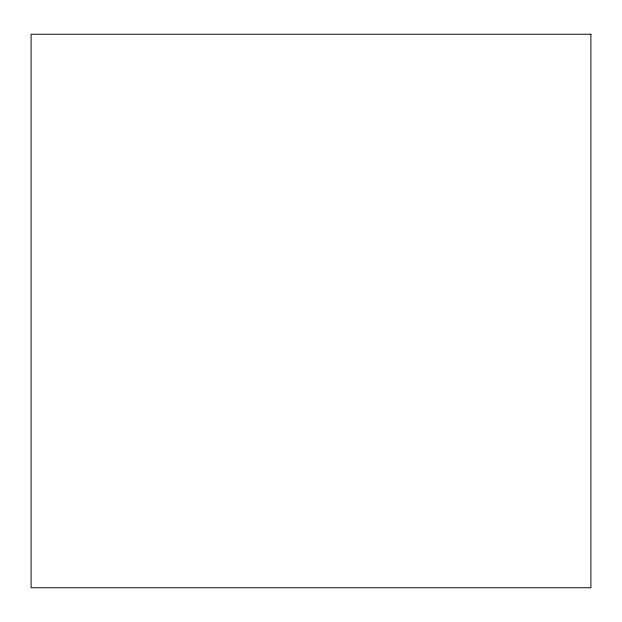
<?xml version="1.0" encoding="UTF-8"?>
<svg xmlns="http://www.w3.org/2000/svg" width="622" height="622" viewBox="0 0 622 622"><rect width="100%" height="100%" fill="white"/><g stroke="black" fill="none" stroke-linecap="round" stroke-linejoin="round"><path stroke-width="0.93" d="M590.9 34.241L31.1 34.241L31.1 587.759L590.9 587.759L590.9 34.241"/></g></svg>
